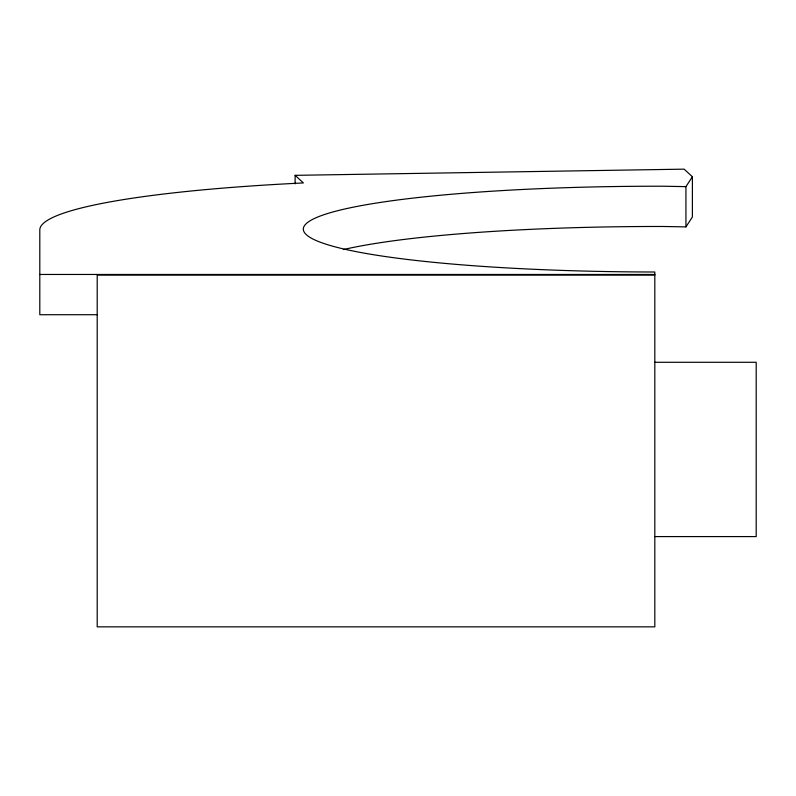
<?xml version="1.0" encoding="UTF-8"?>
<svg xmlns="http://www.w3.org/2000/svg" width="796" height="796" viewBox="0 0 796 796"><rect width="100%" height="100%" fill="white"/><g stroke="black" fill="none" stroke-linecap="round" stroke-linejoin="round"><path stroke-width="1.19" d="M343.335 249.586A354.857 42.894 0 0 1 663.357 226.482L685.933 226.89L685.933 186.642L692.391 176.752L684.112 169.15L295.127 175.339L295.127 183.876M685.933 226.89L692.391 217.01L692.391 176.752M39.8 274.461L654.819 274.461M654.819 275.098L97.202 275.098L97.202 626.85L654.819 626.85L654.819 272.003A354.857 42.894 0 0 1 303.356 228.601A354.857 42.894 0 0 1 663.357 186.224L685.933 186.642M97.202 314.719L39.8 314.719L39.8 229.974A418.995 50.645 0 0 1 303.395 182.941L295.127 175.339M654.819 362.28L756.2 362.28L756.2 536.584L654.819 536.584"/></g></svg>
